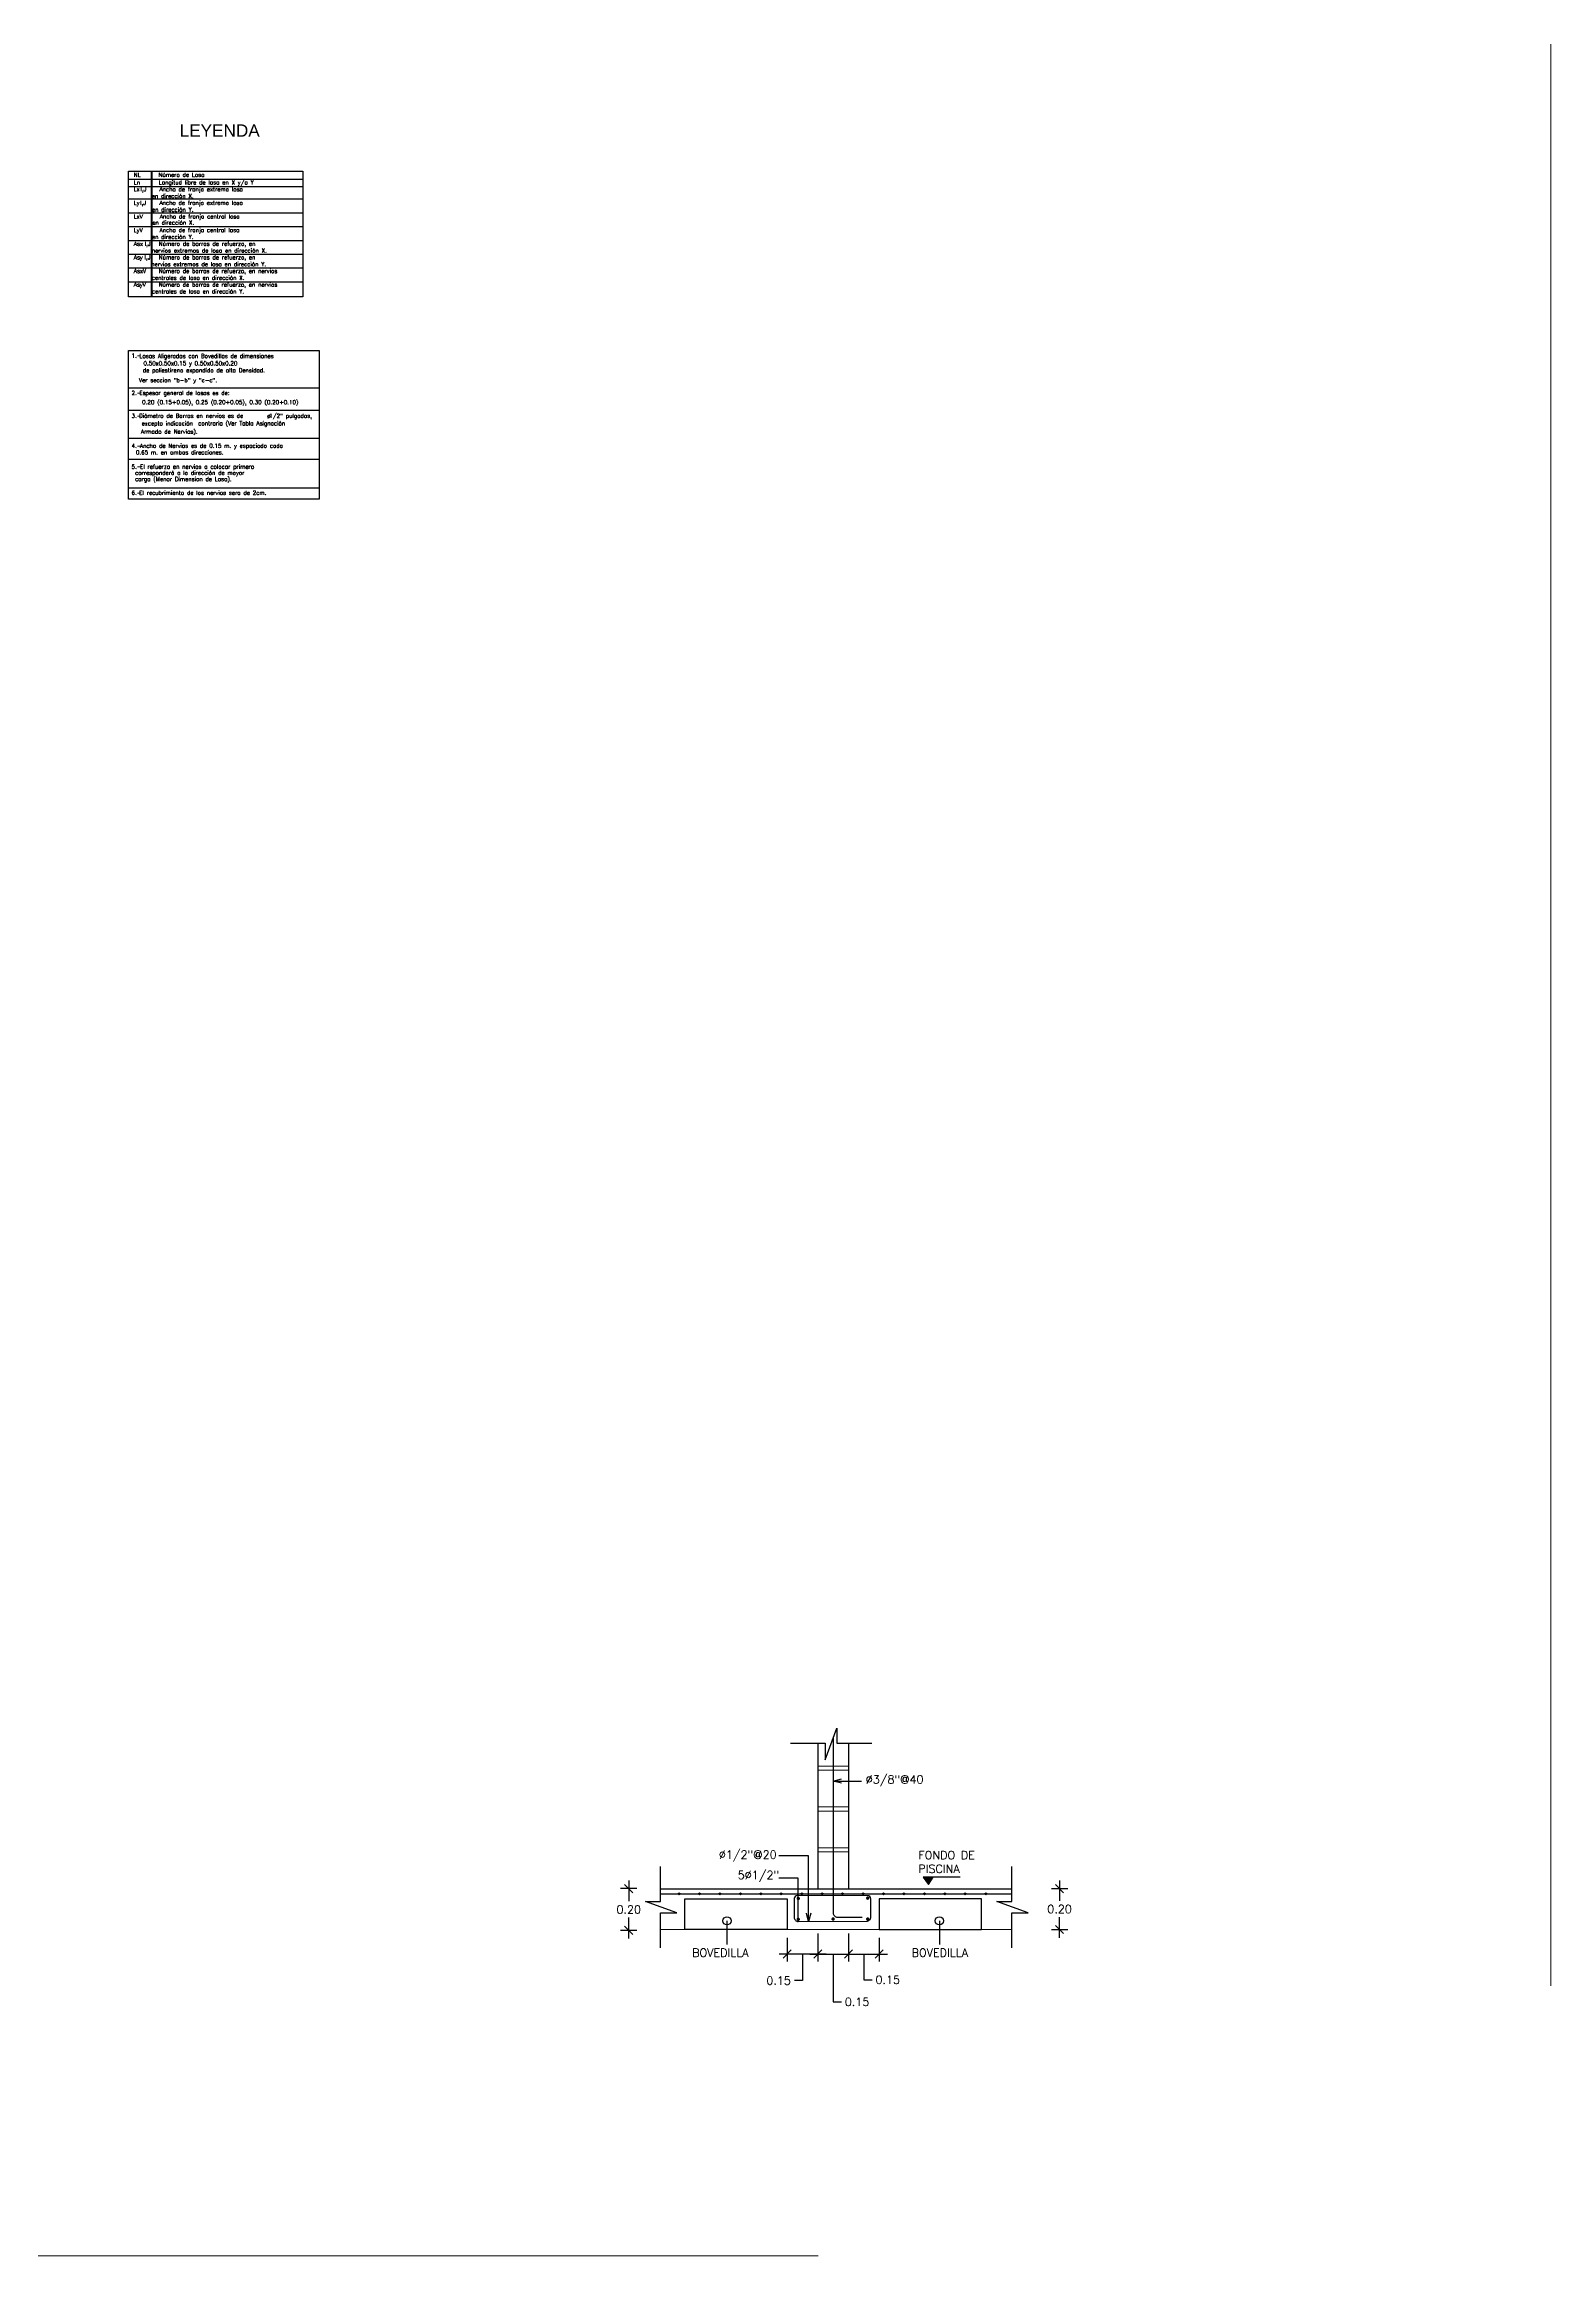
# Model space of a CAD drawing. Header units: metres. Extents: x -44 to 358, y -246 to 48.
# Drawn here: x 9.3 to 16.67, y 12.14 to 22.96 of the extents above; entities that cross this region are included whole.
import ezdxf

# ---------------------------------------------------------------- set-up
doc = ezdxf.new("R2010")
doc.units = ezdxf.units.M
doc.header["$LTSCALE"] = 0.3
doc.header["$PDMODE"] = 3
for name, pattern in [('CONTINU', [0]), ('CONTINUA', [0]), ('HIDDEN', [9.525, 6.35, -3.175])]:
    doc.linetypes.add(name, pattern=pattern)
for name, color, linetype in [('ACERO', 5, 'Continuous'), ('BP', 3, 'Continuous'), ('DETALLE', 3, 'Continuous'), ('DIMTEXTO', 4, 'Continuous'), ('HATCH MUROS', 8, 'Continuous'), ('proyecciones', 8, 'HIDDEN'), ('SECCION', 1, 'Continuous'), ('TEXTOS', 4, 'Continuous')]:
    doc.layers.add(name, color=color, linetype=linetype)
doc.layers.add('BOVEDILLA', color=8, linetype='Continuous', lineweight=5)
doc.layers.add('VIGAS', color=1, linetype='HIDDEN', lineweight=15)
doc.styles.add('Arial', font='arial.ttf')
doc.styles.add('SIMPLEX', font='simplex_.ttf', dxfattribs={"height": 0.2})
doc.styles.add('SMPLEX', font='simplex.shx')
doc.dimstyles.new('D-20', dxfattribs={"dimscale": 0.2, "dimtxt": 0.2, "dimasz": 0.2, "dimexe": 0.18, "dimexo": 0.2, "dimgap": 0.1, "dimtad": 0, "dimtih": 1, "dimtoh": 1, "dimzin": 0, "dimdsep": 46, "dimtxsty": 'SMPLEX', "dimblk": 'OBLIQUE', "dimcen": 0.09, "dimdle": 0.2, "dimclrd": 4, "dimclre": 4, "dimclrt": 4, "dimadec": 0, "dimazin": 0, "dimtfac": 1, "dimtofl": 0, "dimtmove": 0, "dimatfit": 3, "dimldrblk": 'OPEN30', "dimfxl": 0.5, "dimfxlon": 1, "dimtolj": 1, "dimtzin": 0, "dimarcsym": 0})
doc.dimstyles.new('DIM-20', dxfattribs={"dimscale": 0.2, "dimtxt": 0.2, "dimasz": 0.2, "dimexe": 0.2, "dimexo": 0.2, "dimgap": 0.1, "dimtad": 0, "dimtih": 1, "dimtoh": 1, "dimzin": 0, "dimdsep": 46, "dimtxsty": 'SMPLEX', "dimblk1": 'OBLIQUE', "dimblk2": 'OBLIQUE', "dimsah": 1, "dimcen": 0.2, "dimdle": 0.2, "dimclrd": 4, "dimclre": 4, "dimclrt": 4, "dimadec": 0, "dimazin": 0, "dimtfac": 1, "dimtmove": 1, "dimatfit": 3, "dimldrblk": 'OPEN30', "dimfxl": 0.2, "dimfxlon": 1, "dimtolj": 1, "dimtzin": 0, "dimarcsym": 0})

# ---------------------------------------------------------------- blocks, each defined once
blk = doc.blocks.new('_OBLIQUE')
at = {"color": 0, "linetype": 'ByBlock'}
blk.add_line((-0.5, -0.5), (0.5, 0.5), dxfattribs=at)
blk = doc.blocks.new('*D427')
at = {"layer": 'DEFPOINTS', "color": 0, "transparency": 16777216}
for p in [(12.157, 13.936), (12.312, 13.936), (12.312, 13.732)]:
    blk.add_point(p, dxfattribs=at)
at = {"layer": 'HATCH MUROS', "color": 4, "lineweight": -2, "transparency": 16777216}
for p, q in [((12.157, 13.976), (12.157, 13.874)), ((12.197, 13.936), (12.117, 13.936)), ((12.157, 13.692), (12.157, 13.794)), ((12.197, 13.732), (12.117, 13.732))]:
    blk.add_line(p, q, dxfattribs=at)
at = {"layer": 'HATCH MUROS', "color": 4, "lineweight": -2, "transparency": 16777216, "xscale": 0.04000000000000001, "yscale": 0.04000000000000001, "zscale": 0.04000000000000001}
for p, rotation in [((12.157, 13.936), 90), ((12.157, 13.732), 270)]:
    blk.add_blockref('_OBLIQUE', p, dxfattribs=dict(at, rotation=rotation))
at = {"layer": 'HATCH MUROS', "color": 4, "transparency": 16777216, "insert": (12.157, 13.834), "char_height": 0.04, "attachment_point": 5, "style": 'SMPLEX'}
blk.add_mtext('\\A1;0.20', dxfattribs=at)
blk = doc.blocks.new('_Open30')
at = {"color": 0, "lineweight": -2}
for p, q in [((-1, 0.27), (0, 0)), ((0, 0), (-1, -0.27)), ((0, 0), (-1, 0))]:
    blk.add_line(p, q, dxfattribs=at)
blk = doc.blocks.new('*D428')
at = {"layer": 'DEFPOINTS', "color": 0, "transparency": 16777216}
for p in [(14.03, 13.936), (14.264, 13.936), (14.03, 13.736)]:
    blk.add_point(p, dxfattribs=at)
at = {"layer": 'HATCH MUROS', "color": 4, "lineweight": -2, "transparency": 16777216}
for p, q in [((14.264, 13.976), (14.264, 13.876)), ((14.224, 13.936), (14.304, 13.936)), ((14.264, 13.696), (14.264, 13.796)), ((14.224, 13.736), (14.304, 13.736))]:
    blk.add_line(p, q, dxfattribs=at)
at = {"layer": 'HATCH MUROS', "color": 4, "lineweight": -2, "transparency": 16777216, "xscale": 0.04000000000000001, "yscale": 0.04000000000000001, "zscale": 0.04000000000000001}
for p, rotation in [((14.264, 13.936), 90), ((14.264, 13.736), 270)]:
    blk.add_blockref('_OBLIQUE', p, dxfattribs=dict(at, rotation=rotation))
at = {"layer": 'HATCH MUROS', "color": 4, "transparency": 16777216, "insert": (14.264, 13.836), "char_height": 0.04, "attachment_point": 5, "style": 'SMPLEX'}
blk.add_mtext('\\A1;0.20', dxfattribs=at)
blk = doc.blocks.new('*D429')
at = {"layer": 'DEFPOINTS', "color": 0, "transparency": 16777216}
for p in [(13.082, 13.936), (12.932, 13.736), (12.932, 13.616)]:
    blk.add_point(p, dxfattribs=at)
at = {"layer": 'DIMTEXTO', "color": 4, "lineweight": -2, "transparency": 16777216}
for p, q in [((12.932, 13.696), (12.932, 13.58)), ((13.082, 13.716), (13.082, 13.58)), ((13.122, 13.616), (12.892, 13.616)), ((13.007, 13.616), (13.007, 13.486)), ((13.007, 13.486), (12.967, 13.486))]:
    blk.add_line(p, q, dxfattribs=at)
at = {"layer": 'DIMTEXTO', "color": 4, "lineweight": -2, "transparency": 16777216, "xscale": 0.04000000000000001, "yscale": 0.04000000000000001, "zscale": 0.04000000000000001, "rotation": 180}
blk.add_blockref('_OBLIQUE', (12.932, 13.616), dxfattribs=at)
at = {"layer": 'DIMTEXTO', "color": 4, "lineweight": -2, "transparency": 16777216, "xscale": 0.04000000000000001, "yscale": 0.04000000000000001, "zscale": 0.04000000000000001}
blk.add_blockref('_OBLIQUE', (13.082, 13.616), dxfattribs=at)
at = {"layer": 'DIMTEXTO', "color": 4, "transparency": 16777216, "insert": (12.89, 13.486), "char_height": 0.04, "attachment_point": 5, "style": 'SMPLEX'}
blk.add_mtext('\\A1;0.15', dxfattribs=at)
blk = doc.blocks.new('*U122')
at = {"layer": 'VIGAS', "color": 8, "linetype": 'ByBlock', "ltscale": 0.01}
for p, q in [((-0.075, 0.01), (0.075, 0.01)), ((-0.075, -0.01), (0.075, -0.01))]:
    blk.add_line(p, q, dxfattribs=at)
blk = doc.blocks.new('*U121')
at = {"layer": 'BOVEDILLA', "color": 0, "linetype": 'ByBlock', "lineweight": -2}
for p in [(0, 0.4), (0, 0.2), (0, 0)]:
    blk.add_blockref('*U122', p, dxfattribs=at)
blk = doc.blocks.new('*D568')
at = {"layer": 'DEFPOINTS', "color": 0, "transparency": 16777216}
for p in [(13.082, 13.936), (13.232, 13.936), (13.232, 13.616)]:
    blk.add_point(p, dxfattribs=at)
at = {"layer": 'DIMTEXTO', "color": 4, "lineweight": -2, "transparency": 16777216}
for p, q in [((13.082, 13.716), (13.082, 13.58)), ((13.232, 13.716), (13.232, 13.58)), ((13.042, 13.616), (13.272, 13.616)), ((13.157, 13.616), (13.157, 13.382)), ((13.157, 13.382), (13.197, 13.382))]:
    blk.add_line(p, q, dxfattribs=at)
at = {"layer": 'DIMTEXTO', "color": 4, "lineweight": -2, "transparency": 16777216, "xscale": 0.04000000000000001, "yscale": 0.04000000000000001, "zscale": 0.04000000000000001, "rotation": 180}
blk.add_blockref('_OBLIQUE', (13.082, 13.616), dxfattribs=at)
at = {"layer": 'DIMTEXTO', "color": 4, "lineweight": -2, "transparency": 16777216, "xscale": 0.04000000000000001, "yscale": 0.04000000000000001, "zscale": 0.04000000000000001}
blk.add_blockref('_OBLIQUE', (13.232, 13.616), dxfattribs=at)
at = {"layer": 'DIMTEXTO', "color": 4, "transparency": 16777216, "insert": (13.274, 13.382), "char_height": 0.04, "attachment_point": 5, "style": 'SMPLEX'}
blk.add_mtext('\\A1;0.15', dxfattribs=at)
blk = doc.blocks.new('*D569')
at = {"layer": 'DEFPOINTS', "color": 0, "transparency": 16777216}
for p in [(13.232, 13.936), (13.382, 13.736), (13.382, 13.616)]:
    blk.add_point(p, dxfattribs=at)
at = {"layer": 'DIMTEXTO', "color": 4, "lineweight": -2, "transparency": 16777216}
for p, q in [((13.232, 13.716), (13.232, 13.58)), ((13.382, 13.696), (13.382, 13.58)), ((13.192, 13.616), (13.422, 13.616)), ((13.307, 13.616), (13.307, 13.49)), ((13.307, 13.49), (13.347, 13.49))]:
    blk.add_line(p, q, dxfattribs=at)
at = {"layer": 'DIMTEXTO', "color": 4, "lineweight": -2, "transparency": 16777216, "xscale": 0.04000000000000001, "yscale": 0.04000000000000001, "zscale": 0.04000000000000001, "rotation": 180}
blk.add_blockref('_OBLIQUE', (13.232, 13.616), dxfattribs=at)
at = {"layer": 'DIMTEXTO', "color": 4, "lineweight": -2, "transparency": 16777216, "xscale": 0.04000000000000001, "yscale": 0.04000000000000001, "zscale": 0.04000000000000001}
blk.add_blockref('_OBLIQUE', (13.382, 13.616), dxfattribs=at)
at = {"layer": 'DIMTEXTO', "color": 4, "transparency": 16777216, "insert": (13.424, 13.49), "char_height": 0.04, "attachment_point": 5, "style": 'SMPLEX'}
blk.add_mtext('\\A1;0.15', dxfattribs=at)
blk = doc.blocks.new('*U123')
at = {"layer": 'proyecciones', "linetype": 'Continuous', "ltscale": 0.02}
for p, q in [((0.004, -0.005), (-0.004, 0.005)), ((-0.004, -0.005), (0.004, 0.005))]:
    blk.add_line(p, q, dxfattribs=at)
blk = doc.blocks.new('*U124')
at = {"layer": 'BP', "color": 0, "linetype": 'ByBlock', "lineweight": -2, "transparency": 16777216}
for p in [(0, 0), (0.1, 0), (0.2, 0), (0.3, 0), (0.4, 0), (0.5, 0), (0.6, 0), (0.7, 0), (0.8, 0), (0.9, 0), (1, 0), (1.1, 0), (1.2, 0), (1.3, 0), (1.4, 0), (1.5, 0)]:
    blk.add_blockref('*U123', p, dxfattribs=at)

msp = doc.modelspace()

# ---------------------------------------------------------------- hatches: boundary and pattern name
at = {"layer": 'DIMTEXTO', "linetype": 'Continuous', "ltscale": 0.1}
msp.add_hatch(color=4, dxfattribs=at).paths.add_polyline_path([(13.6453378, 13.9925537), (13.596871, 13.9925537), (13.6229378, 13.9557941)])

# ---------------------------------------------------------------- linework, layer by layer
at = {"color": 8, "linetype": 'CONTINUA', "lineweight": 0, "ltscale": 5}
for p, q in [((16.6666667, 22.9597192), (16.6666667, 13.4597192)), ((3.5833333, 12.1398128), (13.0833333, 12.1398128))]:
    msp.add_line(p, q, dxfattribs=at)
for p, q in [((9.7107804, 21.2779935), (10.6422595, 21.2779935)), ((9.7107804, 21.1690704), (10.6422595, 21.1690704)), ((9.7107804, 21.0326266), (10.6422595, 21.0326266)), ((9.7107804, 20.9303396), (10.6422595, 20.9303396)), ((9.7107804, 20.7892758), (10.6422595, 20.7892758))]:
    msp.add_line(p, q)
at = {"color": 3}
msp.add_line((10.6422595, 20.7331958), (9.7107804, 20.7331958), dxfattribs=at)
at = {"layer": 'ACERO'}
for points in [[(13.1570505, 14.6730204), (13.1570505, 13.8168381, 0.4142135624), (13.1770505, 13.7968381), (13.2982266, 13.7968381)], [(12.9812141, 13.9026105, 0.4151018844), (12.9661686, 13.8876106), (12.9661686, 13.7953856, 0.4142135624), (12.9861686, 13.7753856), (13.3207282, 13.7768381, 0.4142135624), (13.3407282, 13.7968381), (13.3407282, 13.8865659, 0.413325798), (13.3257737, 13.9015658), (12.9812141, 13.9026105)]]:
    msp.add_lwpolyline(points, format="xyb", dxfattribs=at)
at = {"layer": 'ACERO', "const_width": 0.00825}
for points in [[(12.9819506, 13.8879795, -1), (12.9902006, 13.8879795, -1)], [(13.3302033, 13.889432, 1), (13.3219533, 13.889432, 1)], [(12.9819506, 13.7859316, -1), (12.9902006, 13.7859316, -1)], [(13.1524704, 13.7873841, -1), (13.1607204, 13.7873841, -1)], [(13.3302033, 13.7873841, 1), (13.3219533, 13.7873841, 1)]]:
    msp.add_lwpolyline(points, format="xyb", close=True, dxfattribs=at)
at = {"layer": 'BP'}
for points in [[(10.5631665, 22.3379148), (10.5631665, 21.723815), (9.7107804, 21.723815), (9.7107804, 22.3379148)], [(10.5631665, 22.3379148), (10.5631665, 21.723815), (9.7107804, 21.723815), (9.7107804, 22.3379148)], [(9.7107804, 21.4620268), (10.6422595, 21.4620268), (10.6422595, 20.7331958), (9.7107804, 20.7331958)], [(9.7107804, 21.4620268), (10.6422595, 21.4620268), (10.6422595, 20.7331958), (9.7107804, 20.7331958)]]:
    msp.add_lwpolyline(points, close=True, dxfattribs=at)
at = {"layer": 'DETALLE', "color": 3}
for points in [[(12.9474695, 14.6472768), (13.1185054, 14.6472768), (13.1185054, 14.5668658), (13.1743618, 14.7206963), (13.1743618, 14.6472768), (13.3453977, 14.6472768)], [(12.3122856, 13.6461139), (12.3122856, 13.8171498), (12.3926965, 13.8171498), (12.238866, 13.8730062), (12.3122856, 13.8730062), (12.3122856, 14.0440421)], [(14.0300015, 13.6461139), (14.0300015, 13.8171498), (14.1104125, 13.8171498), (13.956582, 13.8730062), (14.0300015, 13.8730062), (14.0300015, 14.0440421)]]:
    msp.add_lwpolyline(points, dxfattribs=at)
at = {"layer": 'DIMTEXTO'}
msp.add_lwpolyline([(12.9860756, 13.7859316), (12.9860756, 13.9877943), (12.8909363, 13.9877943)], dxfattribs=at)
at = {"layer": 'DIMTEXTO', "color": 4, "linetype": 'Continuous', "ltscale": 0.1}
msp.add_lwpolyline([(13.7782433, 13.9925537), (13.596871, 13.9925537), (13.6229378, 13.9557941), (13.6453378, 13.9925537)], dxfattribs=at)
at = {"layer": 'HATCH MUROS'}
for p, q in [((9.7107804, 22.2991263), (10.5631665, 22.2991263)), ((9.8223278, 21.723815), (9.8223278, 22.3379148)), ((9.8263314, 21.723815), (9.8263314, 22.3379148)), ((9.7107804, 22.2631316), (10.5631665, 22.2631316)), ((9.7107804, 22.2032842), (10.5631665, 22.2032842)), ((9.7107804, 22.1346437), (10.5631665, 22.1346437)), ((9.7107804, 22.0678594), (10.5631665, 22.0678594)), ((9.7107804, 22.0000131), (10.5631665, 22.0000131)), ((9.7107804, 21.9332288), (10.5631665, 21.9332288)), ((9.7107804, 21.8653825), (10.5631665, 21.8653825)), ((9.7107804, 21.7975361), (10.5631665, 21.7975361))]:
    msp.add_line(p, q, dxfattribs=at)
at = {"layer": 'proyecciones', "linetype": 'Continuous', "ltscale": 0.02}
msp.add_line((12.3122856, 13.9110164), (14.0300015, 13.9110164), dxfattribs=at)
for points in [[(12.4320505, 13.8857941), (12.9320505, 13.8857941), (12.9320505, 13.7357941), (12.4320505, 13.7357941)], [(13.8820505, 13.8857941), (13.3820505, 13.8857941), (13.3820505, 13.7357941), (13.8820505, 13.7357941)]]:
    msp.add_lwpolyline(points, close=True, dxfattribs=at)
at = {"layer": 'SECCION', "color": 1, "linetype": 'CONTINU', "ltscale": 0.025}
for p, q in [((13.0820505, 14.6472768), (13.0820505, 13.9357941)), ((13.2320505, 14.6472768), (13.2320505, 13.9357941)), ((12.3122856, 13.9357941), (13.2320505, 13.9357941)), ((13.2320505, 13.9357941), (14.0300015, 13.9357941))]:
    msp.add_line(p, q, dxfattribs=at)
at = {"layer": 'VIGAS', "color": 1, "linetype": 'ByBlock', "ltscale": 0.01}
msp.add_lwpolyline([(12.3122856, 13.7357941), (14.0300015, 13.7357941)], dxfattribs=at)

# ---------------------------------------------------------------- block references
at = {"layer": 'BOVEDILLA'}
msp.add_blockref('*U121', (13.1570505, 14.1257941), dxfattribs=at)
at = {"layer": 'BP'}
msp.add_blockref('*U124', (12.4039264, 13.9110164), dxfattribs=at)

# ---------------------------------------------------------------- texts
at = {"color": 4, "style": 'SIMPLEX'}
for s, p in [('NL           ', (9.7362166, 22.3108759)), ('Ln            ', (9.7362166, 22.273733)), ('Número de Losa ', (9.857596, 22.3108759)), ('Longitud libre de losa en X y/o Y', (9.8586589, 22.273733)), ('Lx', (9.7362166, 22.2403997)), ('Ly', (9.7362166, 22.173733)), ('I,J   ', (9.7676451, 22.173733)), ('I,J   ', (9.7685975, 22.2403997)), ('       en dirección X.', (9.7199648, 22.2070664)), ('Ancho de franja extrema losa ', (9.8615618, 22.173733)), ('Ancho de franja extrema losa ', (9.8617079, 22.2403997)), ('LxV           ', (9.7362166, 22.1070664)), ('       en dirección Y.', (9.720771, 22.1403997)), ('       en dirección X.', (9.7228071, 22.0769549)), ('Ancho de franja central losa ', (9.8633116, 22.1070664)), ('Asx', (9.7362166, 21.973733)), ('LyV          ', (9.7362166, 22.0403997)), ('I,J  ', (9.7895499, 21.973733)), ('       en dirección Y.', (9.720348, 22.0070664)), ('Número de barras de refuerzo, en ', (9.8586272, 21.973733)), ('Ancho de franja central losa ', (9.86217, 22.0403997)), ('Asy', (9.7362166, 21.9070664)), ('AsxV', (9.7362166, 21.8403997)), ('I,J  ', (9.7885975, 21.9070664)), ('       nervios extremos de losa en dirección Y.', (9.7175454, 21.873733)), ('       nervios extremos de losa en dirección X.', (9.7195816, 21.9403997)), ('Número de barras de refuerzo, en nervios', (9.8580317, 21.8403997)), ('Número de barras de refuerzo, en ', (9.8584811, 21.9070664)), ('AsyV', (9.7362166, 21.773733)), ('       centrales de losa en dirección X.', (9.7199243, 21.8070664)), ('       centrales de losa en dirección Y.', (9.7200862, 21.7403997)), ('Número de barras de refuerzo, en nervios', (9.8579665, 21.773733))]:
    msp.add_text(s, height=0.02, rotation=360, dxfattribs=at).set_placement(p)
at = {"color": 4, "insert": (10.1563283, 22.5375009), "char_height": 0.06006, "attachment_point": 5, "style": 'Arial'}
msp.add_mtext('LEYENDA', dxfattribs=at)
at = {"layer": 'DIMTEXTO', "color": 4, "linetype": 'Continuous', "ltscale": 0.1, "char_height": 0.04, "attachment_point": 4, "style": 'SMPLEX'}
for s, insert in [('%%C3/8"@40', (13.316115, 14.4634616)), ('%%C1/2"@20', (12.5977234, 14.0956587)), ('FONDO DE\\PPISCINA', (13.5735256, 14.0664409)), ('5%%C1/2"', (12.6900558, 13.9959819)), ('BOVEDILLA', (12.4669357, 13.6225701)), ('BOVEDILLA', (13.5404987, 13.6225701))]:
    msp.add_mtext(s, dxfattribs=dict(at, insert=insert))
at = {"layer": 'TEXTOS', "color": 4, "style": 'SIMPLEX'}
for s, p in [('1.-', (9.7250287, 21.4261287)), ('    Losas Aligeradas con Bovedillas de dimensiones', (9.7043713, 21.4244106)), ('      Ver seccion "b-b" y "c-c".', (9.671957, 21.3061111)), ('de poliestireno expandido de alta Densidad. ', (9.780429, 21.3547283)), ('0.50x0.50x0.15 y 0.50x0.50x0.20 ', (9.7834419, 21.3885752)), ('2.-', (9.7250287, 21.2435979)), ('    Espesor general de losas es de: ', (9.7035694, 21.2435979)), ('0.20 (0.15+0.05), 0.25 (0.20+0.05), 0.30 (0.20+0.10)', (9.7769631, 21.1984049)), ('3.-', (9.7250287, 21.1319205)), ('    Diámetro de Barras en nervios es de ', (9.7023089, 21.1319205)), ('excepto indicación', (9.7749649, 21.0947776)), ('      contraria (Ver Tabla Asignación', (9.9619225, 21.0951079)), ('∅', (10.388116, 21.1286643)), (' 1/2" pulgadas,', (10.3853733, 21.1318572)), ('4.-', (9.7250287, 20.9853754)), ('    Ancho de Nervios es de 0.15 m. y espaciado cada', (9.7068054, 20.9853754)), (' Armado de Nervios).', (9.757063, 21.0546481)), ('5.-', (9.7250287, 20.8830885)), ('        0.65 m. en ambas direcciones.', (9.6271379, 20.9528246)), ('    El refuerzo en nervios a colocar primero', (9.7068054, 20.8830885)), ('6.-', (9.7250287, 20.7552369)), ('        corresponderá a la dirección de mayor', (9.623263, 20.8527649)), ('        carga (Menor Dimension de Losa).', (9.623263, 20.8225391)), ('    El recubrimiento de los nervios sera de 2cm.', (9.7027794, 20.7552369))]:
    msp.add_text(s, height=0.02, rotation=360, dxfattribs=at).set_placement(p)

# ---------------------------------------------------------------- dimensions: what is measured, and where the dimension line sits
at = {"layer": 'DIMTEXTO'}
for base, p2, picture, middle in [((12.9320505, 13.6161053), (12.9320505, 13.7357941), '*D429', (12.9467194, 13.4861053)), ((13.2320505, 13.6161053), (13.2320505, 13.9357941), '*D568', (13.2170505, 13.381819))]:
    dim = msp.add_linear_dim(base=base, p1=(13.0820505, 13.9357941), p2=p2, angle=180, dimstyle='D-20', override={"dimtmove": 1}, dxfattribs=at)
    dim.commit()
    dim.dimension.update_dxf_attribs({"geometry": picture, "text_midpoint": middle, "dimtype": 160})
dim = msp.add_linear_dim(base=(13.3820505, 13.6161053), p1=(13.2320505, 13.9357941), p2=(13.3820505, 13.7357941), angle=180, dimstyle='D-20', override={"dimtmove": 1}, dxfattribs=at)
dim.commit()
dim.dimension.update_dxf_attribs({"geometry": '*D569', "text_midpoint": (13.3670505, 13.4901053)})
at = {"layer": 'HATCH MUROS'}
for p1, p2, distance, picture, middle in [((12.3122856, 13.7316319), (12.3122856, 13.9357941), 0.1555115, '*D427', (12.1567741, 13.833713)), ((14.0300015, 13.7357941), (14.0300015, 13.9357941), -0.2343937, '*D428', (14.2643952, 13.8357941))]:
    dim = msp.add_aligned_dim(p1=p1, p2=p2, distance=distance, dimstyle='DIM-20', dxfattribs=at)
    dim.commit()
    dim.dimension.update_dxf_attribs({"geometry": picture, "text_midpoint": middle})

# ---------------------------------------------------------------- leaders
at = {"layer": 'DIMTEXTO', "color": 1}
for points in [[(13.1570505, 14.4620374), (13.294665, 14.4620374)], [(13.0367743, 13.7756127), (13.0367743, 14.0969818), (12.8909363, 14.0969818)]]:
    msp.add_leader(points, dimstyle='D-20', dxfattribs=at)
at = {"layer": 'DIMTEXTO'}
for points in [[(12.637521, 13.7782164), (12.637521, 13.6625709)], [(13.6765801, 13.7782164), (13.6765801, 13.6625709)]]:
    msp.add_leader(points, dimstyle='D-20', override={"dimldrblk": 'DotBlank'}, dxfattribs=at)

doc.saveas('drawing.dxf')
